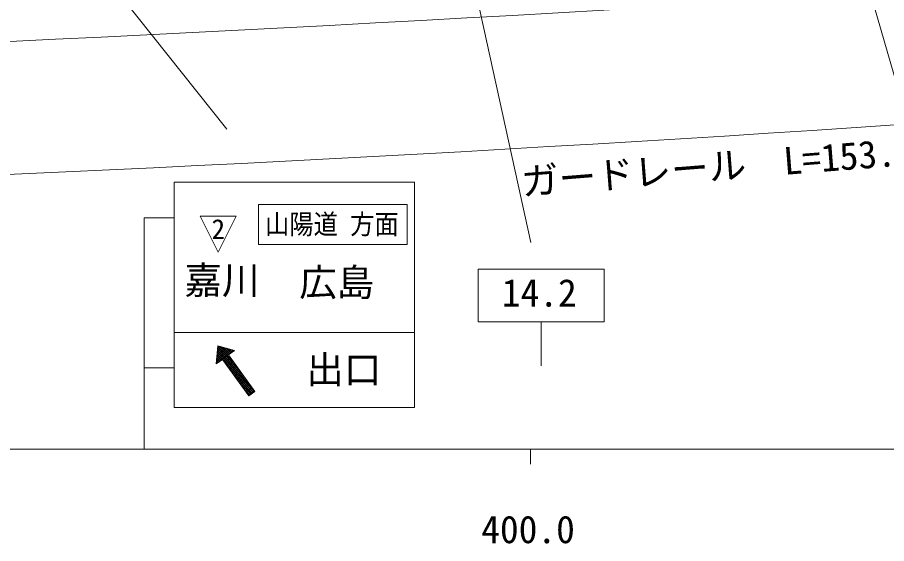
# Model space of a CAD drawing. Units: millimetres, scale not verified. Extents: x 40000 to 680000, y 20000 to 380000.
# Drawn here: x 433856 to 491709, y 198715 to 233753 of the extents above; entities that cross this region are included whole.
import ezdxf
from ezdxf.enums import TextEntityAlignment as Align

# ---------------------------------------------------------------- set-up
doc = ezdxf.new("R2010")
doc.units = ezdxf.units.MM
doc.header["$LTSCALE"] = 1000
for name, color, linetype, lineweight in [('M-STR-HTXT', 7, 'Continuous', 13), ('M-STR-STRC', 7, 'Continuous', 13), ('M-TTL-BAND', 7, 'Continuous', 13)]:
    doc.layers.add(name, color=color, linetype=linetype, lineweight=lineweight)
doc.styles.add('ＭＳ ゴシック', font='')
doc.styles.get('ＭＳ ゴシック').set_extended_font_data('MS Gothic')

msp = doc.modelspace()

# ---------------------------------------------------------------- linework, layer by layer
at = {"layer": 'M-STR-HTXT'}
msp.add_lwpolyline([(480651, 269819), (499097, 206160), (529965, 206160)], dxfattribs=at)
for centre, radius, start, end in [((234127, 4383468), 4156100, 269.30515, 274.67876), ((311142, 2934956), 2714417, 271.60883, 275.56275)]:
    msp.add_arc(centre, radius, start, end, dxfattribs=at)
at = {"layer": 'M-STR-STRC'}
for p, q in [((457883, 265079), (468025, 218769)), ((447798, 226302), (420158, 261050)), ((444286, 222775), (444286, 209166)), ((460286, 222775), (444286, 222775)), ((460286, 207775), (460286, 222775)), ((449898, 218633), (449898, 221302)), ((449898, 221302), (459795, 221302)), ((459795, 218633), (459795, 221302)), ((446019, 220513), (448419, 220513)), ((447219, 218113), (446019, 220513)), ((448419, 220513), (447219, 218113)), ((442286, 220400), (442286, 205000)), ((444286, 220400), (442286, 220400)), ((449898, 218633), (459795, 218633)), ((464513, 216984), (472913, 216984)), ((464513, 213484), (464513, 216984)), ((472913, 213484), (472913, 216984)), ((472913, 213484), (464513, 213484)), ((468713, 213484), (468713, 210553)), ((460286, 212775), (444286, 212775)), ((447200, 211874), (447097, 210693)), ((447147, 211265), (447637, 211755)), ((447160, 211420), (447526, 211785)), ((447174, 211574), (447415, 211815)), ((447187, 211729), (447304, 211846)), ((448248, 210805), (447198, 211855)), ((448315, 211569), (447200, 211874)), ((447914, 211281), (447366, 211829)), ((447996, 211340), (447561, 211775)), ((447106, 210800), (447970, 211663)), ((447120, 210955), (447859, 211694)), ((447133, 211110), (447748, 211724)), ((447421, 210926), (447142, 211205)), ((447503, 210985), (447153, 211335)), ((449337, 209292), (447164, 211465)), ((448974, 209796), (447175, 211595)), ((448611, 210301), (447187, 211725)), ((447253, 210805), (448081, 211633)), ((447533, 210943), (448192, 211603)), ((447592, 210861), (447950, 211219)), ((448078, 211399), (447756, 211722)), ((447909, 211277), (448315, 211569)), ((449661, 208842), (447909, 211277)), ((448161, 211458), (447950, 211669)), ((448243, 211518), (448145, 211615)), ((448261, 211531), (448303, 211572)), ((447097, 210693), (447503, 210985)), ((447174, 210748), (447108, 210814)), ((447256, 210807), (447119, 210945)), ((447338, 210867), (447130, 211075)), ((447503, 210985), (449255, 208550)), ((449652, 208836), (447503, 210985)), ((447651, 210779), (448009, 211137)), ((447710, 210697), (448068, 211055)), ((447769, 210615), (448128, 210973)), ((447829, 210532), (448187, 210891)), ((447888, 210450), (448246, 210808)), ((447947, 210368), (448305, 210726)), ((448006, 210286), (448364, 210644)), ((444286, 210427), (442286, 210427)), ((449570, 208776), (447866, 210480)), ((448065, 210203), (448424, 210562)), ((448124, 210121), (448483, 210479)), ((448184, 210039), (448542, 210397)), ((448243, 209957), (448601, 210315)), ((448302, 209874), (448660, 210233)), ((448361, 209792), (448719, 210150)), ((448420, 209710), (448779, 210068)), ((449488, 208717), (448229, 209976)), ((448480, 209628), (448838, 209986)), ((448539, 209545), (448897, 209904)), ((449405, 208658), (448592, 209472)), ((448598, 209463), (448956, 209821)), ((448657, 209381), (449015, 209739)), ((448716, 209299), (449074, 209657)), ((448775, 209216), (449134, 209575)), ((448835, 209134), (449193, 209492)), ((444286, 209159), (444286, 207775)), ((448894, 209052), (449252, 209410)), ((448953, 208970), (449311, 209328)), ((449323, 208599), (448955, 208967)), ((449012, 208888), (449370, 209246)), ((449071, 208805), (449430, 209163)), ((449131, 208723), (449489, 209081)), ((449190, 208641), (449548, 208999)), ((449249, 208559), (449607, 208917)), ((449255, 208550), (449661, 208842)), ((444286, 207775), (460286, 207775))]:
    msp.add_line(p, q, dxfattribs=at)
at = {"layer": 'M-TTL-BAND'}
for p, q in [((40000, 205000), (579000, 205000)), ((468000, 205000), (468000, 204000))]:
    msp.add_line(p, q, dxfattribs=at)

# ---------------------------------------------------------------- texts
at = {"layer": 'M-STR-HTXT', "style": 'ＭＳ ゴシック'}
msp.add_text('ガードレール\u3000L=153.0', height=1833, rotation=4.516, dxfattribs=at).set_placement((480582, 222375), align=Align.BOTTOM_CENTER)
at = {"layer": 'M-STR-STRC', "style": 'ＭＳ ゴシック', "width": 0.9}
msp.add_text('山陽道 方面', height=1320, dxfattribs=at).set_placement((454788, 219986), align=Align.MIDDLE_CENTER)
at = {"layer": 'M-STR-STRC', "style": 'ＭＳ ゴシック'}
for s, height, p in [('2', 1320, (447230, 219657)), ('嘉川', 1833, (447474, 216255)), ('広島', 1833, (455114, 216110))]:
    msp.add_text(s, height=height, dxfattribs=at).set_placement(p, align=Align.MIDDLE_CENTER)
msp.add_text('14.2', height=1833, dxfattribs=at).set_placement((466100, 213948), align=Align.BOTTOM_LEFT)
msp.add_text('出口', height=1833, dxfattribs=at).set_placement((455584, 208837), align=Align.BOTTOM_CENTER)
at = {"layer": 'M-TTL-BAND', "style": 'ＭＳ ゴシック'}
msp.add_text('400.0', height=1833, dxfattribs=at).set_placement((467844, 198195), align=Align.BOTTOM_CENTER)

doc.saveas('drawing.dxf')
